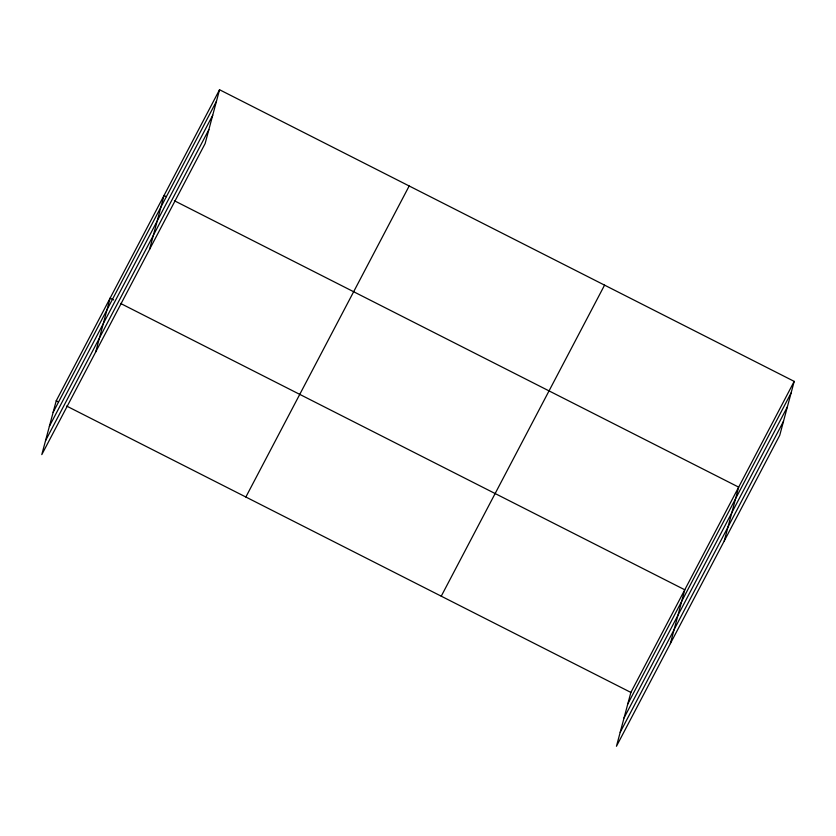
<?xml version="1.0" encoding="UTF-8"?>
<svg xmlns="http://www.w3.org/2000/svg" width="836" height="836" viewBox="0 0 836 836"><rect width="100%" height="100%" fill="white"/><g stroke="black" fill="none" stroke-linecap="round" stroke-linejoin="round"><path stroke-width="1.25" d="M219.544 89.734L56.231 400.778L41.8 454.617L205.123 143.573L219.544 89.734L794.2 381.383L779.769 435.222L616.456 746.266L630.877 692.427L794.2 381.383M95.701 351.977L110.122 298.128L113.591 299.894M149.592 249.327L164.023 195.488L166.333 196.659M670.347 643.626L684.778 589.788L120.53 303.416M724.248 540.976L738.669 487.137L174.421 200.765M53.128 412.347L216.451 101.302M49.387 426.297L212.71 115.253M45.541 440.666L208.864 129.622M245.857 497.023L409.18 185.979M441.241 596.183L604.564 285.139M627.773 704.006L791.096 392.962M624.043 717.946L787.366 406.902M620.187 732.315L783.51 421.271M56.231 400.778L58.541 401.949M66.629 406.056L630.877 692.427"/></g></svg>
